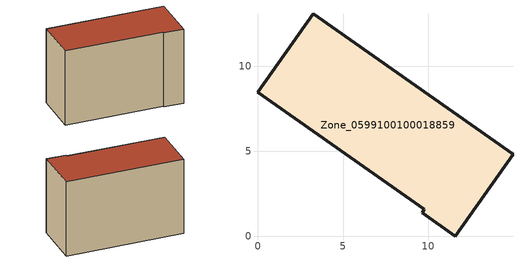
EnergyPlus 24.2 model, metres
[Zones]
Zone_0599100100018859
 floor ground (C_G): 9.64,1.4 9.77,1.58 0,8.47 3.25,13.07 14.97,4.83 11.59,0 z3.88
 wall outside (C_F): 9.77,1.58 9.64,1.4 11.59,0 14.97,4.83 3.25,13.07 0,8.47 9.77,1.58 z3.88:13.43
 roof outside (C_R): 14.97,4.83 3.25,13.07 0,8.47 9.77,1.58 9.64,1.4 11.59,0 z13.43
[BUILDING]
Pand.0599100100018859: North Axis=0; Terrain=City; Loads Convergence Tolerance Value=0.04; Temperature Convergence Tolerance Value=0.4; Solar Distribution=FullExterior; Maximum Number of Warmup Days=25; Minimum Number of Warmup Days=1
[Site:Location]
Rotterdam.The.Hague.AP_ZH_NLD Design_Conditions: Latitude=51.96; Longitude=4.45; Time Zone=1; Elevation=-4.5
[SITE:GROUNDTEMPERATURE:BUILDINGSURFACE]
18, 18, 18, 18, 18, 18, 18, 18, 18, 18, 18, 18
[MATERIAL] Thermal Absorptance=0.9; Solar Absorptance=0.7; Visible Absorptance=0.7
Name | Roughness | Thickness | Conductivity | Density | Specific Heat
G.TC.2015-2018 | MediumSmooth | 0.15 | 0.0428571 | 540 | 1210
F.TC.2015-2018 | Rough | 0.3 | 0.0666667 | 1920 | 840
R.TC.2015-2018 | MediumRough | 0.2 | 0.0333333 | 1500 | 1000
[CONSTRUCTION]
C_G: G.TC.2015-2018
C_F: F.TC.2015-2018
C_R: R.TC.2015-2018
[ZONE]
Zone_0599100100018859: Type=1; Multiplier=1; Ceiling Height=Autocalculate; Volume=Autocalculate; Floor Area=autocalculate; Part of Total Floor Area=Yes
[ZONEINFILTRATION:DESIGNFLOWRATE]
Infil_Zone_0599100100018859: Zone or ZoneList or Space or SpaceList=Zone_0599100100018859; Schedule=AlwaysOn; Design Flow Rate Calculation Method=Flow/Area; Flow Rate per Floor Area=0.0015; Constant Term Coefficient=1; Temperature Term Coefficient=0; Velocity Term Coefficient=0; Velocity Squared Term Coefficient=0
[HVACTEMPLATE:ZONE:IDEALLOADSAIRSYSTEM]
Zone_0599100100018859: Maximum Heating Supply Air Temperature=50; Minimum Cooling Supply Air Temperature=13; Maximum Heating Supply Air Humidity Ratio=0.0156; Minimum Cooling Supply Air Humidity Ratio=0.0077; Heating Limit=NoLimit; Cooling Limit=NoLimit; Dehumidification Control Type=ConstantSensibleHeatRatio; Cooling Sensible Heat Ratio=0.7; Dehumidification Setpoint=60; Humidification Control Type=None; Humidification Setpoint=30; Outdoor Air Method=None; Outdoor Air Flow Rate per Person=0.00944; Outdoor Air Flow Rate per Zone Floor Area=0; Outdoor Air Flow Rate per Zone=0; Demand Controlled Ventilation Type=None; Outdoor Air Economizer Type=NoEconomizer; Heat Recovery Type=None; Sensible Heat Recovery Effectiveness=0.7; Latent Heat Recovery Effectiveness=0.65
[ZONECONTROL:THERMOSTAT]
ThermostatControl_Zone_0599100100018859: Zone or ZoneList=Zone_0599100100018859; Control Type Schedule=DualSetpointControlType; Control 1=Thermostat_Zone_0599100100018859; Temperature Difference Between Cutout And Setpoint=0
[THERMOSTATSETPOINT:DUALSETPOINT]
Thermostat_Zone_0599100100018859: Heating Setpoint Temperature Schedule=HeatingSetpoint_Zone_0599100100018859; Cooling Setpoint Temperature Schedule=CoolingSetpoint_Zone_0599100100018859
[SCHEDULE:COMPACT]
HeatingSetpoint_Zone_0599100100018859: Through: 12/31, For: AllDays, Until: 24:00, 21
CoolingSetpoint_Zone_0599100100018859: Through: 12/31, For: AllDays, Until: 24:00, 24
DualSetpointControlType: Through: 12/31, For: AllDays, Until: 24:00, 4
AlwaysOn: Through: 12/31, For: AllDays, Until: 24:00, 1
